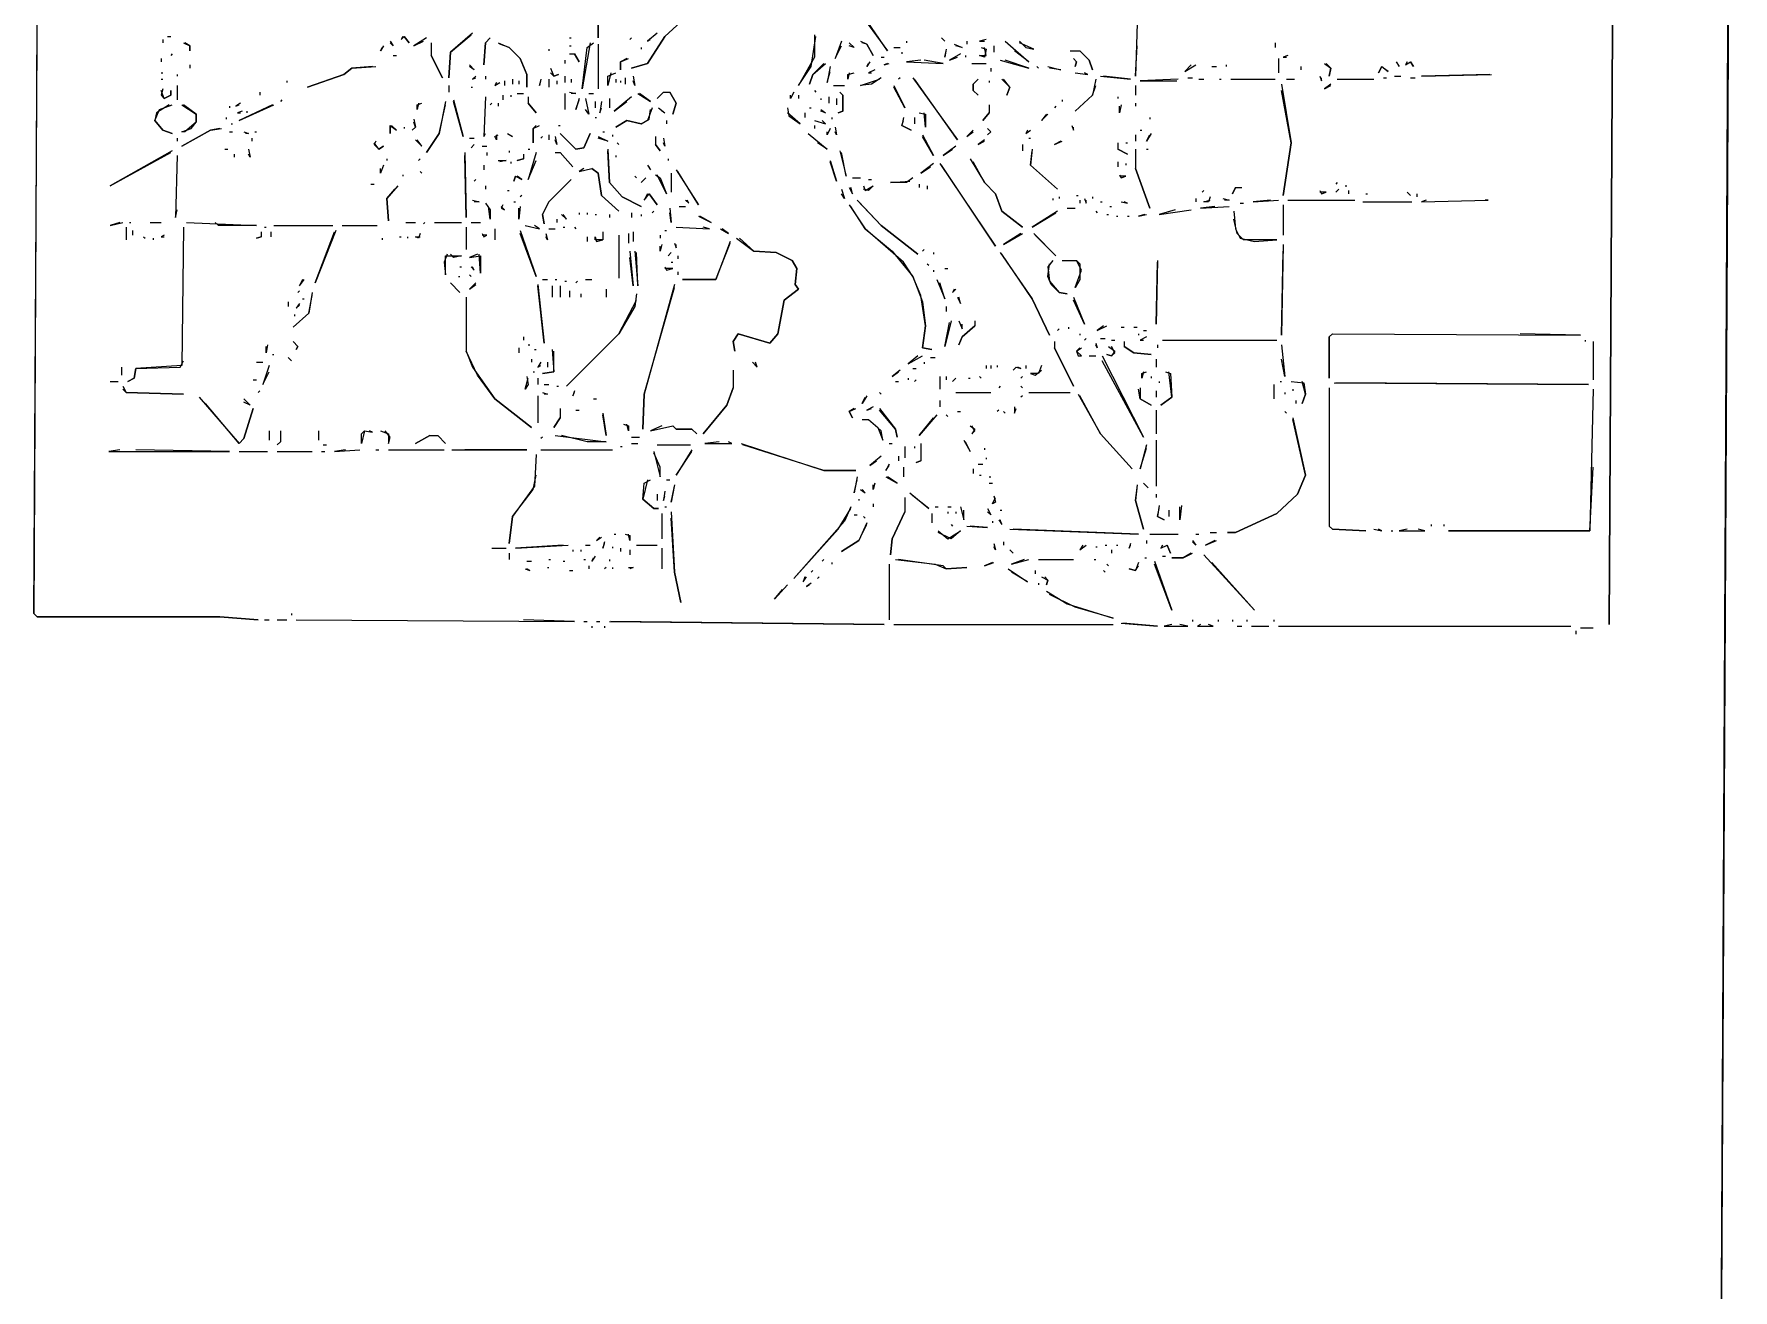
# Model space of a CAD drawing. Extents: x 0 to 16407, y 159 to 1115.
# Drawn here: x 1001.5 to 1268.8, y 645.1 to 842.6 of the extents above; entities that cross this region are included whole.
import ezdxf

# ---------------------------------------------------------------- set-up
doc = ezdxf.new("R2010")
doc.units = 0
doc.layers.add('RASTER_VECTOR_LINEWORK', color=5, linetype='CONTINUOUS')

msp = doc.modelspace()

# ---------------------------------------------------------------- linework, layer by layer
at = {"layer": 'RASTER_VECTOR_LINEWORK'}
for points in [[(1268.75, 1020.75), (1265, 269.25), (1268.75, 978.25)], [(1003, 967.5), (1002.5, 958.25), (1001.5, 751.5), (1002, 751), (1030.75, 751), (1036.75, 750.5), (1030.75, 751), (1002, 751), (1001.5, 751.5), (1002.75, 967.25), (1029.25, 967.5), (1031, 967), (1083.5, 966.5), (1031, 967), (1029.25, 967.5)], [(1144.5, 966.25), (1249.25, 965.75), (1250.5, 965), (1249.25, 749.75), (1250.5, 965), (1249.25, 965.75), (1145.75, 966.25)], [(1092.5, 847.5), (1090.25, 845), (1090.25, 842), (1090.25, 845), (1092.5, 847.25)], [(1110, 849.75), (1107.75, 848.75), (1100.75, 842.25), (1098, 838), (1095.5, 837.25), (1098, 838), (1100.75, 842.25), (1107.75, 848.75), (1109.75, 849.5)], [(1131, 846.5), (1135.75, 840), (1132, 845.5)], [(1022.5, 842.25), (1023, 842.25)], [(1059.5, 842.25), (1059.25, 841.75), (1059.75, 842.25), (1060.5, 841.25), (1059.75, 842.25)], [(1063.25, 842), (1061.25, 840.75), (1062.75, 841.5)], [(1070.5, 842.75), (1067, 839.75), (1066.75, 835.75), (1067, 839.75), (1070.25, 842.5)], [(1073.25, 842), (1072.5, 841.25), (1072.25, 837.75), (1072.5, 841.25)], [(1085.75, 842), (1086, 842)], [(1095.5, 842), (1095.25, 841.75)], [(1099.5, 842.75), (1098, 841.5), (1098.5, 841.75)], [(1124.25, 842.5), (1124.25, 839), (1121.75, 834.5), (1123.75, 837.5), (1124.5, 842.25)], [(1144.25, 842), (1144.75, 841.5)], [(1175, 844.25), (1174.75, 836), (1175, 840.75)], [(1021.75, 841.75), (1021.75, 841.25)], [(1023.25, 839.5), (1023, 839.25)], [(1025, 841.25), (1026, 840.75), (1026, 840), (1026, 840.75), (1025.25, 841.25)], [(1056.5, 840.75), (1056, 840), (1056.25, 840.5)], [(1057.5, 841.5), (1058, 840.75), (1057.5, 841.25)], [(1058, 839.25), (1058.5, 839.25)], [(1064, 841.25), (1064, 839.25), (1065.75, 835.75), (1064, 839.25)], [(1074.5, 841.25), (1076.25, 840.5), (1078, 838.75), (1079, 836.25), (1079, 834.25), (1079, 836.25), (1078, 838.75), (1076.25, 840.5), (1074.75, 841)], [(1082.5, 840.25), (1082.5, 840)], [(1085.75, 840.75), (1086, 840.75)], [(1085.75, 839.5), (1086.5, 839.5), (1087.25, 838.25), (1086.5, 839.5)], [(1089, 841.25), (1087.75, 834), (1088.5, 840.5), (1089.5, 841.25)], [(1090.25, 841), (1090.25, 834)], [(1097, 840.5), (1097, 840.25)], [(1128.5, 841.5), (1127.5, 838.75), (1128.5, 840.75)], [(1129.75, 841.25), (1130.5, 840.5), (1129.75, 840.75)], [(1131.5, 841.5), (1132.5, 841), (1133.5, 839.25), (1132.5, 841), (1131.75, 841.25)], [(1136.75, 840.5), (1137.75, 840.5)], [(1138, 839.75), (1138, 839.5)], [(1138.75, 841.5), (1138.75, 841.25)], [(1145, 840.25), (1144.75, 839), (1145, 840)], [(1147.25, 839.5), (1145.5, 838.5), (1146.75, 839)], [(1146.25, 841), (1147.5, 840.5), (1146.5, 840.75)], [(1148, 839.25), (1148, 839)], [(1148.25, 841.5), (1148.25, 841)], [(1151.25, 841.75), (1150.25, 841.5), (1151, 841.5)], [(1150.5, 840.5), (1151.25, 840.25), (1151, 839), (1150.25, 839.25), (1151.25, 839.25), (1151, 840.5)], [(1152.5, 840.75), (1152.5, 839.75)], [(1154.25, 841.5), (1158, 838.25), (1155.75, 840)], [(1156.5, 841.5), (1157.5, 840.5), (1158.75, 840.25), (1156.5, 841.25)], [(1164.5, 840), (1166, 840), (1167.5, 838.5), (1168, 837), (1167.5, 838.5), (1166, 840)], [(1196.75, 841.25), (1196.75, 840.5)], [(1198.75, 839.25), (1198, 839), (1198.5, 839)], [(1021.5, 838.75), (1021.5, 838.25)], [(1021.5, 836.5), (1021.75, 836.5)], [(1026, 837.75), (1026, 837.25)], [(1054.75, 837.5), (1051.5, 837.25), (1050.25, 836.25), (1044.5, 834.25), (1050.25, 836.25), (1051.5, 837.25), (1055.25, 837.5)], [(1070, 837.75), (1070.75, 837), (1070, 837.5)], [(1082.75, 837.25), (1083.25, 836), (1084, 836.25), (1083.25, 836), (1082.75, 836.5)], [(1085, 838.5), (1085, 838)], [(1092.25, 836.5), (1091.75, 834.5), (1091.75, 836), (1093, 836.5)], [(1094.75, 838.75), (1093.75, 838.25), (1093.75, 837), (1093.75, 838.25), (1095, 838.75)], [(1125.75, 838), (1124, 836.25), (1123.5, 834.75), (1124, 836.25), (1126, 838)], [(1126.75, 837.5), (1126.25, 835), (1126.75, 836.75)], [(1129.75, 836.5), (1129.5, 835.5), (1129.5, 836.25), (1130.5, 836.5)], [(1133, 838.25), (1132.5, 837.5), (1132.75, 838)], [(1133.75, 837), (1132.75, 836.5), (1133.25, 836.5)], [(1134.75, 839), (1135.25, 839)], [(1135.75, 838), (1135.25, 837.75), (1136, 838)], [(1141, 838.5), (1138.75, 838.25), (1144.5, 838), (1141.5, 838.5)], [(1149, 838), (1151.25, 838)], [(1152, 837.25), (1152, 836.75)], [(1153.5, 838.5), (1158, 837.25), (1154.25, 838.5)], [(1159.25, 837.5), (1159.5, 837.25)], [(1161, 837.5), (1163, 837), (1161.25, 837.25)], [(1165, 838.75), (1165.5, 838.25), (1165.25, 837.5), (1165.5, 838.25)], [(1165.25, 836.5), (1167.25, 836.25), (1166.75, 836.5)], [(1183.5, 837.75), (1182.5, 836.75), (1184.25, 837.75)], [(1186.75, 837.5), (1187.5, 837.5)], [(1189, 837.75), (1189, 837.5)], [(1197.25, 838.75), (1197.25, 836.5)], [(1200.75, 837.5), (1200.75, 837)], [(1204.5, 838), (1205.5, 837.25), (1205.25, 836), (1205.5, 837.25), (1204.75, 838)], [(1213.5, 837.5), (1213, 836.5), (1213.5, 837.5), (1214.5, 836.75), (1213.75, 837.25)], [(1215.75, 838.25), (1216.25, 837.5), (1216, 838)], [(1217.5, 838.25), (1217.25, 837.75), (1218, 838.25), (1218.5, 837.5), (1218, 838.25)], [(1021.5, 835.5), (1021.75, 835.5)], [(1021.75, 834), (1021.5, 833), (1022, 832.5), (1023, 833), (1023, 833.75), (1023, 833), (1022, 832.5), (1021.5, 833.75)], [(1024, 836.25), (1024, 836)], [(1024, 834.5), (1024, 832.25)], [(1041.25, 835.25), (1041.25, 835)], [(1066.75, 834.5), (1066.75, 833.5)], [(1070.25, 834.25), (1070.5, 834.25)], [(1071, 836), (1070.5, 835.5), (1071, 835.75)], [(1072.5, 836), (1072.5, 835.5)], [(1074.25, 835), (1074, 834.5), (1074.75, 835)], [(1075.5, 835.25), (1075.5, 834.5)], [(1076.75, 835.5), (1076.75, 834.75)], [(1077.75, 835.25), (1077.75, 834.75)], [(1081.25, 835.5), (1081, 834.5), (1081.25, 835.25)], [(1082.5, 835.5), (1082.5, 834.25)], [(1083.75, 835.25), (1083.75, 834.75)], [(1085, 836), (1085, 835)], [(1086, 835.5), (1086, 835)], [(1093, 835.5), (1093, 835)], [(1093.75, 835.25), (1093.75, 835)], [(1094.5, 835.75), (1094.5, 834.75)], [(1095.75, 836), (1096, 834.5), (1095.75, 835.25)], [(1127.25, 834.5), (1129, 834.5)], [(1134.75, 835.75), (1133.25, 834.75), (1131.5, 834.5), (1134.5, 835.5)], [(1136.75, 834.5), (1138.5, 831), (1136.75, 834.25)], [(1137.75, 835.75), (1137.5, 835.5)], [(1139.75, 835.75), (1146.75, 826), (1140, 835.5)], [(1150, 835.5), (1149.25, 834.75), (1149.25, 833.75), (1150, 833), (1149.25, 833.75), (1149.25, 834.75)], [(1151.75, 835.25), (1151.75, 835)], [(1153.75, 835.5), (1155, 834.25), (1154.5, 833), (1155, 834.25), (1154, 835.5)], [(1168.5, 835.5), (1168, 833), (1165.25, 830.5), (1168, 833), (1168.5, 834.5)], [(1169.25, 836), (1174, 835.5), (1169.75, 836)], [(1174.75, 834.5), (1174.75, 833)], [(1181.5, 835.5), (1175.5, 835.25), (1181.25, 835.25)], [(1183, 835.75), (1183.75, 835.75)], [(1184.75, 835.5), (1185.5, 835.5)], [(1188, 835.5), (1188.25, 835.5)], [(1189.75, 835.5), (1196.75, 835.5)], [(1197.75, 834.75), (1199.25, 825.5), (1198, 817.25), (1199.25, 825.5), (1197.75, 833.75)], [(1198.5, 835.5), (1199.75, 835.5)], [(1203.75, 836), (1204, 835.25), (1204, 835.75)], [(1205.5, 834.75), (1204.5, 834), (1205.5, 834.5)], [(1206.5, 835.5), (1212.25, 835.5)], [(1213.75, 835.75), (1214.25, 835.75)], [(1215.5, 836), (1216.5, 836)], [(1218, 835.75), (1218.75, 835.75)], [(1230.5, 836.25), (1219.75, 836), (1230.75, 836.25)], [(1022.75, 831.5), (1020.75, 830.25), (1020.5, 829), (1021.75, 827.5), (1023.25, 827), (1021.75, 827.5), (1020.5, 829), (1021.25, 830.75), (1023.25, 831.5)], [(1024.75, 831.5), (1027, 830), (1027, 828.75), (1025.25, 827.25), (1024.75, 827.25), (1026.25, 827.75), (1027, 828.75), (1027, 830), (1025, 831.5)], [(1032.25, 831.25), (1032.25, 831)], [(1034, 831.75), (1033.25, 831.25), (1033.75, 831.5)], [(1039, 831.5), (1033.75, 829), (1039.25, 831.5)], [(1037, 833.5), (1037, 833)], [(1040.5, 832.25), (1040.25, 832)], [(1062, 831.75), (1061.75, 830.75), (1061.75, 831.5), (1062.5, 831.75)], [(1066.25, 832), (1065.25, 827), (1063.25, 824), (1065.25, 827), (1066.25, 831.5)], [(1067.5, 832.25), (1069, 826.5), (1067.5, 832)], [(1072.5, 832.75), (1072.25, 826.5), (1072.5, 827)], [(1073.5, 831.75), (1073.25, 831.5)], [(1074.5, 831.75), (1074.5, 831.25)], [(1075.25, 833), (1075.25, 832.25)], [(1076.5, 833), (1076.5, 832.75)], [(1077.5, 833.25), (1078.5, 833.25)], [(1079.25, 832.75), (1079.25, 831.75), (1080.5, 830.25), (1079.25, 831.75)], [(1085, 833.25), (1085, 830.75)], [(1085.75, 833.5), (1086.75, 833.25), (1086, 833.25)], [(1087.25, 832.5), (1086.75, 830.75), (1087.25, 832.25)], [(1088.25, 832.5), (1088.75, 830), (1088.25, 830.75)], [(1088.75, 833.25), (1089.5, 833.25)], [(1089.75, 832), (1089.75, 831)], [(1090.75, 832), (1090.5, 830.25), (1090.75, 831)], [(1092, 832.5), (1092, 831)], [(1095.5, 832.75), (1092.75, 830.5), (1094.75, 832)], [(1096.5, 833.25), (1098.5, 832), (1096.75, 833.25)], [(1100.5, 833.5), (1099.5, 832.5), (1100.5, 833.5), (1101.5, 833.5), (1102.5, 831.75), (1102, 830), (1102.5, 831.75), (1101.5, 833.5)], [(1121, 833.5), (1120.5, 832.5), (1120.5, 833)], [(1121.75, 833), (1121.75, 832.5)], [(1124.25, 833.75), (1124.5, 833.5)], [(1125.25, 832.5), (1125.25, 832.25)], [(1126.5, 832.75), (1126.5, 831.75)], [(1127.75, 832.5), (1127.75, 831.5)], [(1128.25, 833.5), (1128.75, 833), (1128.75, 830.5), (1128, 830.25), (1128.75, 830.5), (1128.75, 833)], [(1151.75, 831.5), (1151.75, 830.25), (1150.75, 829), (1151.75, 830.25)], [(1162.25, 831.25), (1162, 831)], [(1163.25, 832.25), (1163.25, 832)], [(1172, 832.75), (1172, 832.5)], [(1172.5, 831.5), (1172.25, 830.25), (1172.25, 831.25)], [(1174.75, 831.75), (1174.75, 831.25)], [(1031.75, 829.5), (1031.75, 829.25)], [(1032.5, 828.5), (1032.75, 828.5)], [(1034.25, 830.5), (1033.5, 830.25), (1034, 830.25)], [(1035, 830.5), (1035, 830.25)], [(1061.25, 829.25), (1061.5, 828), (1061, 827.5), (1061.5, 828), (1061.25, 828.75)], [(1089.75, 829.5), (1090, 829.5)], [(1098.75, 831), (1098, 829), (1097, 828.5), (1094.75, 829), (1093, 828), (1094.75, 829), (1097, 828.5), (1098.25, 829.25), (1098.5, 830.75)], [(1099.75, 831), (1100.75, 830.25), (1100.25, 830.5)], [(1101, 829), (1101, 828.5)], [(1120, 831), (1120.25, 829.75), (1122, 828.5), (1120, 830.25)], [(1122.75, 830.25), (1122.75, 829.5)], [(1123.5, 831), (1123.75, 831)], [(1124.25, 829), (1126, 828.5), (1125.5, 829)], [(1125.25, 830.75), (1126, 830.25), (1125.25, 830.5)], [(1127, 829.5), (1127, 829.25)], [(1138.25, 829.5), (1138, 828.25), (1139.5, 827.5), (1138, 828.25), (1138.25, 829)], [(1140, 829.5), (1140, 828.5)], [(1140.75, 830.25), (1141.75, 830), (1141.75, 828), (1141.5, 830.25)], [(1160.75, 830), (1160, 829), (1161, 830)], [(1177, 829.5), (1177, 829.25)], [(1024, 826.25), (1024, 825.75)], [(1030.75, 827.75), (1029.25, 827.5), (1024.75, 825), (1029.25, 827.5), (1031, 827.75)], [(1032.25, 827.25), (1032.75, 827.25)], [(1034.5, 827.25), (1035.25, 827), (1034.75, 827)], [(1035.75, 826.25), (1035.75, 825.75)], [(1036.25, 827.25), (1036.5, 827.25)], [(1057.5, 828.25), (1057.5, 827), (1057.5, 828.25), (1058.5, 827.5), (1057.75, 828.25)], [(1059.75, 828), (1059.75, 827.75)], [(1061.5, 826), (1062.5, 825), (1061.75, 826)], [(1070, 826.25), (1070.75, 826.25)], [(1074.25, 826.75), (1074.25, 826), (1074, 826.5), (1074.5, 826.75)], [(1076, 827), (1076.75, 826.5), (1076.25, 826.75)], [(1080.5, 828.25), (1080, 827.75), (1080, 825.5), (1080, 827.75), (1081, 828.25)], [(1081.5, 826.5), (1081.25, 826.25)], [(1082.5, 826.75), (1082.5, 826)], [(1083.5, 826.5), (1083.75, 825.25), (1083.5, 826)], [(1084, 828.25), (1084.25, 828.25)], [(1084.25, 827), (1086.75, 824.5), (1088, 824.75), (1089, 827), (1088, 824.75), (1086.75, 824.5)], [(1090.25, 826.5), (1091.75, 825.75), (1090.25, 826.25)], [(1091, 827.25), (1091.25, 827.25)], [(1092.5, 826.75), (1092.5, 826.5)], [(1099.25, 826.5), (1099.25, 825.25), (1100, 824.25), (1099.25, 825.25)], [(1100.5, 826.25), (1100.75, 825), (1100.5, 825.5)], [(1123.25, 827), (1126.25, 824.5), (1124.75, 825.5)], [(1124.25, 828.25), (1124.25, 827.75)], [(1126.75, 827.75), (1126.25, 826.75), (1126.25, 827.25)], [(1127.5, 828), (1127.75, 826.75), (1127.5, 827.25)], [(1141.25, 826.75), (1143, 823.5), (1141.25, 826.5)], [(1149.25, 827.5), (1148.25, 826.5), (1149.25, 827.25)], [(1151, 826), (1150, 825.25), (1151, 825.75)], [(1151.5, 827.75), (1152, 827.25), (1151.5, 826.75), (1152, 827.25)], [(1157.75, 827.5), (1157.5, 827), (1158.25, 827.5)], [(1158, 826.25), (1158.25, 826.25)], [(1164.75, 828.25), (1165, 827.5), (1165, 828)], [(1174.75, 826.75), (1174.75, 825.75)], [(1175.5, 827.5), (1175.75, 827.5)], [(1177.25, 827), (1176.5, 825.75), (1177, 826.75)], [(1023.25, 824.25), (1013.5, 818.75), (1023, 824)], [(1024, 823.5), (1023.75, 813.75), (1024, 815)], [(1031.5, 824.5), (1032, 824.5)], [(1033, 823.75), (1033, 823.25)], [(1035.25, 824.5), (1035.5, 823.25), (1035.25, 823.75)], [(1055.25, 825.75), (1055, 825.25), (1055.75, 824.5), (1056.5, 825), (1055.75, 824.5), (1055, 825.5)], [(1069.25, 824), (1069.5, 813.75), (1069.25, 823.5)], [(1070.75, 825.25), (1070.25, 824.75)], [(1072, 825), (1072.75, 825)], [(1072.75, 824), (1072.75, 823.5)], [(1076.25, 824.25), (1076.25, 824)], [(1078.5, 823.75), (1078.5, 823), (1077.5, 822.75), (1078.5, 823)], [(1079.25, 824.5), (1079.5, 824.5)], [(1080.5, 824), (1079.25, 819.75), (1080.5, 822.75)], [(1083.5, 824), (1084.25, 824), (1086.25, 821.75), (1084.25, 824)], [(1091.75, 824.5), (1092, 819.25), (1094, 817), (1097, 815.5), (1094, 817), (1092, 819.25), (1091.75, 824.25)], [(1093, 823.5), (1093, 823.25)], [(1093.25, 825.5), (1093.5, 825.25)], [(1128.25, 824.25), (1129.25, 820.25), (1128.5, 824)], [(1146.5, 825), (1144.5, 823.5), (1146, 824.5)], [(1157, 825.25), (1157, 824.25)], [(1158.5, 824.5), (1158.25, 822), (1162.5, 818.25), (1158.25, 822), (1158.5, 824.25)], [(1163, 825.75), (1162, 825.25), (1163.25, 825.75)], [(1172, 825.5), (1172, 824.5), (1173.5, 823.75), (1172, 824.5)], [(1173.25, 825.5), (1173.5, 825.5)], [(1174.75, 824.5), (1174.75, 821.5), (1177, 815.25), (1174.75, 821.5)], [(1176.5, 824.5), (1176.75, 824.5)], [(1056.5, 822), (1056, 820.75), (1056, 821.5)], [(1057, 823), (1057, 822.75)], [(1059.5, 820.5), (1059.5, 820.25)], [(1062.25, 823), (1062, 822.75)], [(1062.25, 821), (1062.5, 820.75)], [(1072.25, 822), (1072.25, 821.25)], [(1074.5, 822.75), (1075.75, 822.75), (1074.75, 822.5)], [(1076.5, 822.5), (1076.5, 822.25)], [(1088, 821.5), (1087.25, 821), (1089.25, 821.5), (1090.25, 820.75), (1090.75, 817.25), (1093.5, 814.75), (1090.75, 817.25), (1090.25, 820.75), (1089.25, 821.5)], [(1098, 822), (1098.5, 821.25), (1098.25, 821.75)], [(1099.25, 820.5), (1100, 820), (1101, 817.5), (1099.5, 820.5)], [(1101.25, 823), (1101.25, 822.75)], [(1101.75, 820.75), (1101.75, 817.75)], [(1102.5, 821.25), (1106, 815.75), (1102.75, 821)], [(1126.75, 822.75), (1127.75, 819.5), (1126.75, 822.5)], [(1143, 822.25), (1141, 820.75), (1142.5, 821.75)], [(1144, 822.25), (1152.75, 809.25), (1144.25, 822)], [(1148.75, 823), (1151, 819.25), (1152.75, 817.5), (1153.75, 814.75), (1157, 812.25), (1153.75, 814.75), (1152.75, 817.5), (1151, 819.25), (1149.25, 822.5)], [(1172, 822.5), (1172, 821.75)], [(1172.25, 820.5), (1172.5, 820), (1173.25, 820.25), (1172.25, 820.25)], [(1173.25, 822.25), (1173.25, 822)], [(1054.5, 819), (1055, 819)], [(1058.75, 818.75), (1057, 816.75), (1057.25, 813.25), (1057, 816.75), (1058.25, 818.25)], [(1071, 819.75), (1070.75, 819.5)], [(1072.5, 818.75), (1072.5, 818.25)], [(1076, 818), (1076.25, 818)], [(1077.25, 820.25), (1077, 819.5), (1077.25, 820.25), (1078.25, 819.75), (1077.5, 820.25)], [(1086, 819.75), (1082.5, 816.25), (1081.5, 814.25), (1081.75, 812.75), (1081.5, 814.25), (1082.5, 816.25), (1085.5, 819.25)], [(1096, 820.25), (1096.25, 820)], [(1097.75, 820), (1097, 819.25)], [(1128.5, 818.25), (1129, 816.75), (1128.5, 817.5)], [(1129.75, 818.5), (1130.25, 817.5), (1130, 818.5)], [(1130.25, 820), (1131.5, 820)], [(1132, 818.75), (1132.25, 818), (1133.5, 818.75), (1132.75, 818), (1132, 818.25)], [(1132.75, 819.75), (1133.25, 819.75)], [(1139.75, 820), (1138.75, 819.25), (1136.25, 819.25), (1139.25, 819.5)], [(1140.75, 819), (1140.75, 818.5)], [(1142, 818.75), (1142, 818.25)], [(1185.5, 818), (1185.25, 817.75)], [(1190.5, 818.5), (1190, 817.5), (1190.5, 818.5), (1191.5, 818.5)], [(1203.75, 818), (1204, 817.5), (1204.75, 817.75), (1203.75, 817.75)], [(1206.5, 819.25), (1206.25, 819)], [(1206.75, 818.25), (1206.25, 817.75)], [(1207.75, 818.75), (1208, 818.75)], [(1208.25, 818), (1208.25, 817.5)], [(1070.5, 816.5), (1071.5, 816.25), (1070.75, 816.25)], [(1072.5, 816), (1073.25, 815), (1073.25, 813.5), (1073, 815.5)], [(1075.25, 815.75), (1075, 815.25), (1075.5, 815), (1075, 815.5)], [(1077, 816.25), (1077.25, 816.25)], [(1078, 815.5), (1077.75, 813.5), (1077.75, 815.25)], [(1078.25, 817.25), (1078, 817)], [(1098, 817.5), (1097.5, 816.5), (1098.25, 817.5), (1099.5, 815.75), (1098.25, 817.5)], [(1101.5, 815.25), (1101.75, 813), (1101.5, 814.5)], [(1103, 815.5), (1104, 815.5)], [(1104, 816.5), (1104.5, 816), (1104.25, 816.5)], [(1129.75, 815.75), (1132.25, 812), (1136.5, 808.5), (1139.75, 804.5), (1141.25, 800.5), (1141.75, 796.75), (1141.25, 793.25), (1142.75, 793), (1141.25, 793.25), (1141.75, 796.75), (1141, 801.5), (1139.75, 804.5), (1138.25, 806.75), (1132.25, 812), (1130, 815.5)], [(1131, 816.5), (1134.75, 812.5), (1140.5, 808), (1134.75, 812.5), (1131.25, 816.25)], [(1161.75, 816.75), (1161.75, 816.5)], [(1162.75, 817), (1162.75, 816.75)], [(1164, 815.25), (1165.25, 815.25)], [(1165.5, 817.25), (1165.75, 817.25)], [(1166, 816.5), (1166, 816)], [(1166.75, 816.75), (1167, 816), (1167, 816.5)], [(1168, 817), (1168, 816.75)], [(1169.25, 816.25), (1169.5, 816.25)], [(1170.75, 815.5), (1171, 815.5)], [(1172.5, 816.25), (1173.5, 816), (1173, 816.25)], [(1184.25, 816.75), (1184.25, 816.25)], [(1187.25, 815.5), (1185, 815.25), (1189.5, 815.5)], [(1186.5, 817), (1186.25, 816.25), (1185.5, 816.25), (1186.5, 816.5)], [(1188.5, 816.75), (1189.5, 816.5), (1188.75, 816.5)], [(1191.25, 816), (1191.75, 816)], [(1196, 816.5), (1193.25, 816.25), (1197.25, 816.5)], [(1198, 815.75), (1198, 811)], [(1198.75, 816.5), (1209.25, 816.5)], [(1210.5, 816.25), (1218.25, 816.25)], [(1211, 817.5), (1211.25, 817.5)], [(1217.5, 817.75), (1218, 817.25)], [(1219, 817.5), (1219, 817)], [(1220.5, 816.5), (1219.75, 816.25), (1230.25, 816.5), (1229.75, 816.5)], [(1015, 813), (1013.5, 812.5), (1015.5, 813)], [(1016.5, 813), (1016.75, 813)], [(1019.75, 813), (1021.5, 813)], [(1025.5, 813), (1036.5, 812.5), (1030.5, 812.5), (1030, 813)], [(1039.25, 812.5), (1048.5, 812.5)], [(1050, 812.5), (1055.5, 812.5)], [(1060, 813), (1061.5, 813)], [(1063, 813), (1062.75, 812.75)], [(1064.5, 813), (1068.75, 813)], [(1070.25, 813), (1071.75, 813)], [(1078.75, 812.5), (1081, 812), (1080.25, 812.5)], [(1083.75, 813.5), (1083.75, 813)], [(1084.5, 814.25), (1085.25, 813.5), (1084.75, 814.25)], [(1087.25, 814.5), (1087.25, 814.25)], [(1088.5, 814.5), (1088.5, 814.25)], [(1089.75, 814.25), (1090, 814.25)], [(1092, 814.25), (1092, 813.75)], [(1095.5, 814.5), (1095.5, 813.75)], [(1097, 814.25), (1097, 814)], [(1099, 814.75), (1098.75, 814.5)], [(1106, 814), (1108, 813), (1106.25, 814)], [(1162.5, 814.75), (1158.5, 812.25), (1162.25, 814.5)], [(1168.5, 814.75), (1168.75, 814.5)], [(1170.25, 814.25), (1170.5, 814.25)], [(1171.75, 814), (1172, 814)], [(1173.5, 814), (1173.75, 814)], [(1176.25, 814.25), (1175.25, 814), (1176.5, 814.25)], [(1181, 815), (1178.5, 814.25), (1183.5, 815)], [(1190.25, 814.75), (1190.5, 812), (1191.25, 810.5), (1193.5, 810), (1197, 810.25), (1191.75, 810.25), (1190.75, 811.25), (1190.25, 813.5)], [(1016, 812.25), (1016, 810.25)], [(1025, 812.25), (1024.75, 790.5), (1017.5, 790), (1017.25, 788.5), (1016.25, 788), (1017.25, 788.5), (1017.5, 790), (1024.5, 790.25), (1025, 791.25)], [(1017, 811.75), (1017, 811)], [(1018.75, 810.75), (1019, 810.5)], [(1020.25, 810.5), (1020.25, 810.25)], [(1022, 811), (1021.5, 810.75), (1022, 810.75)], [(1037.25, 811.5), (1037.25, 810.75), (1036.5, 810.5), (1037.25, 810.75)], [(1037.75, 812.25), (1038, 812.25)], [(1038.75, 811.5), (1038.75, 810.75)], [(1049, 811.75), (1045.75, 803.5), (1048.75, 811.5)], [(1056.25, 810.5), (1056.25, 810.25)], [(1059, 810.75), (1059.25, 810.75)], [(1060.25, 810.75), (1060.25, 810.5)], [(1062.25, 811.25), (1062, 810.5), (1061.5, 810.75), (1062.25, 810.75)], [(1069.5, 812.25), (1069.5, 808.75)], [(1072, 811.25), (1072.25, 810.75), (1072.75, 811), (1072, 811)], [(1074, 812), (1074, 810.25)], [(1078, 811.75), (1080.5, 804.5), (1078, 811.25)], [(1082, 811.25), (1082.25, 810.25), (1082, 810.75)], [(1082.5, 812), (1083.5, 812)], [(1084.75, 812.25), (1085, 812.25)], [(1086.5, 812.25), (1086.75, 812)], [(1088.5, 810.75), (1088.5, 810)], [(1091, 811.5), (1091, 810.25), (1089.75, 810.25), (1089.75, 810.75), (1090, 810), (1091, 810.25)], [(1093.5, 811), (1093.5, 804.25)], [(1095, 811.25), (1095, 809.75)], [(1095.75, 811.5), (1095.75, 810)], [(1100, 811), (1100, 810.5)], [(1100.75, 811.75), (1101, 811.75)], [(1102.5, 812.25), (1107.75, 812), (1106.75, 812.25)], [(1111, 810), (1108.75, 804), (1103.5, 804), (1108.75, 804), (1111, 809.75)], [(1109.5, 812), (1110.75, 811.25), (1109.75, 812)], [(1112, 810.5), (1114.75, 808.5), (1118.25, 808.25), (1120.75, 807), (1121.5, 805.75), (1121.25, 803.25), (1121.75, 802.5), (1119.5, 800.75), (1118.5, 795.5), (1117.25, 794), (1112.25, 795.5), (1111.5, 794.25), (1111.75, 792.75), (1111.5, 794.25), (1112.25, 795.5), (1117.25, 794), (1118.5, 795.5), (1119.5, 800.75), (1121.75, 802.5), (1121.25, 803.25), (1121.5, 805.75), (1120.75, 807), (1118.25, 808.25), (1114.75, 808.5), (1112.5, 810.5)], [(1156.75, 811.25), (1154, 809.5), (1157, 811.25)], [(1158.75, 811.25), (1162.25, 807.75), (1159, 811)], [(1066.5, 808), (1066, 806.75), (1066.25, 804.75), (1066.25, 807.75), (1068.75, 807.75), (1067.5, 807.5), (1067, 808)], [(1071.25, 808), (1070, 807.5), (1071.75, 807.75), (1071.75, 805), (1071.5, 808)], [(1095.25, 808.5), (1095.75, 803), (1095.25, 807.5)], [(1096, 808.5), (1096.5, 803), (1096.25, 808.25)], [(1100.25, 809.5), (1100, 808.5), (1100, 809.25)], [(1101.75, 808.25), (1101.25, 807.75)], [(1102.25, 809.75), (1102.5, 809), (1102.5, 809.5)], [(1102.75, 807.75), (1102.75, 807.25)], [(1141.5, 808.75), (1141.25, 808.5)], [(1143, 808.25), (1143, 808)], [(1153.5, 808.25), (1158.5, 801), (1161.25, 795.25), (1158.5, 801), (1153.75, 808)], [(1198, 809.5), (1197.75, 795.25), (1198, 808.5)], [(1068.25, 804.5), (1068.5, 804.5)], [(1068.5, 806), (1068.75, 806)], [(1070, 804.75), (1070.25, 804.5)], [(1070.25, 806), (1070.75, 805.5), (1070.5, 806)], [(1100.75, 806), (1101, 805.5), (1102, 805.75), (1100.75, 805.75)], [(1101.75, 806.75), (1102, 806.75)], [(1102.75, 805.25), (1102.75, 804.75)], [(1142, 806.5), (1142.25, 806.25)], [(1143, 805.5), (1143, 805.25)], [(1144.75, 805.75), (1145.25, 805.75)], [(1161.75, 807), (1161, 806), (1161.25, 803.75), (1162.75, 802), (1164, 801.75), (1162.75, 802), (1161.5, 803.25), (1161, 804.5), (1161.25, 806.5)], [(1163.25, 807), (1165.5, 807), (1166, 806.5), (1166, 804), (1165.25, 802.75), (1166.25, 805.5), (1165.5, 807)], [(1178.25, 807), (1178, 797), (1178.25, 806.75)], [(1045.25, 802), (1044.75, 798.75), (1042.25, 796.5), (1044.75, 798.75), (1045.25, 801.5)], [(1043.25, 802.25), (1043, 802)], [(1043.75, 804), (1043.25, 803), (1044, 804)], [(1067, 803.5), (1068.5, 802)], [(1071, 803.5), (1070, 802.5), (1071, 803.25)], [(1080.75, 803.25), (1081.75, 794), (1080.75, 803)], [(1081.5, 804), (1082.25, 804)], [(1083, 803), (1083, 801.25)], [(1083.5, 804), (1083.75, 804)], [(1084.25, 803), (1084.25, 801.25)], [(1085, 803.75), (1085.25, 803.75)], [(1096.25, 801.75), (1096, 799.75), (1093.5, 795.5), (1085.25, 787.25), (1093.5, 795.5), (1096.25, 800.75)], [(1085.75, 802.25), (1085.75, 801.25)], [(1087, 803.75), (1086.75, 803.5)], [(1087.5, 801.75), (1087.5, 801.25)], [(1088.25, 804), (1089.25, 804)], [(1091.5, 802.5), (1091.5, 801.25)], [(1102.25, 803.25), (1097.5, 786), (1097.25, 780.5), (1097.5, 786), (1102.25, 802.75)], [(1143.5, 804), (1144.75, 801), (1144, 803.5)], [(1146.25, 802.5), (1146, 802), (1146.5, 802.5)], [(1041.5, 800.5), (1041.5, 799.75)], [(1043.25, 800.25), (1042.75, 799.5), (1043.25, 800)], [(1043.75, 801), (1044, 801)], [(1069.5, 801.25), (1069.5, 792.75), (1070.5, 790.25), (1074, 785.25), (1079.75, 780.75), (1074, 785.25), (1071.25, 789), (1069.5, 792.75)], [(1145, 799.75), (1145, 799)], [(1146.75, 801.25), (1147.25, 800.25), (1147, 801.25)], [(1165, 801.25), (1166.75, 797), (1165, 800.75)], [(1042.5, 798.5), (1042.5, 798.25)], [(1145.75, 797.5), (1144.75, 793.5), (1145.5, 797.25)], [(1149.5, 797.5), (1149.5, 796.75), (1147.5, 795), (1147, 793.75), (1147.5, 795), (1149.5, 796.75)], [(1147, 797.5), (1147.5, 796.25), (1147.5, 797)], [(1164.25, 796.5), (1164.25, 796.25)], [(1169.75, 796.75), (1168.75, 796), (1170.25, 796.75)], [(1172.5, 796.5), (1173, 796.5)], [(1174.5, 796.5), (1175, 796.5)], [(1038.25, 793.75), (1038, 792.5), (1038, 793.5)], [(1042.25, 794.25), (1043, 793.5), (1042.75, 793), (1043, 793.5)], [(1078.5, 795), (1078.5, 794.5)], [(1079.25, 793.75), (1079.5, 793.75)], [(1162, 794.25), (1162, 793.25), (1165, 787.25), (1162, 793.25)], [(1162.75, 796.25), (1162.5, 796)], [(1166, 795.5), (1166, 795.25)], [(1167, 794.75), (1166.75, 794.5)], [(1168.5, 794), (1168.75, 793.25), (1168.5, 793.75)], [(1169.25, 794.75), (1170, 794.75)], [(1171, 794.5), (1171.5, 794.5)], [(1173, 794.25), (1173, 793.5), (1174.5, 792.5), (1177.25, 792.25), (1174.5, 792.5), (1173, 793.5)], [(1175.25, 795.5), (1175.25, 795.25)], [(1176.5, 795), (1175.5, 794.5), (1176, 794.5)], [(1176, 796), (1176.5, 796)], [(1178.25, 793.75), (1178.25, 793.25)], [(1179, 794.5), (1197, 794.5)], [(1197.75, 793.75), (1198.25, 788.75), (1197.75, 791.5)], [(1205.75, 795.5), (1205.25, 795), (1205.25, 788.5), (1205.25, 795), (1205.75, 795.5), (1244.75, 795.25), (1235.25, 795.5)], [(1245.5, 794.5), (1245.5, 794.25)], [(1246.75, 794.25), (1246.75, 788.25)], [(1039, 792.25), (1039.25, 792.25)], [(1041.5, 791.75), (1042, 791.25)], [(1077.75, 793.25), (1077.75, 792.5)], [(1079.75, 791.5), (1079.75, 791)], [(1080.25, 793), (1080.5, 793)], [(1083, 793), (1083.25, 789.5), (1081.5, 789.25), (1083.25, 789.5), (1083.25, 792.75)], [(1140.5, 792), (1139, 790.75), (1141.25, 792)], [(1142.5, 791.75), (1143.25, 791.75)], [(1166, 793.25), (1165.5, 792.75), (1165.75, 792), (1166.25, 792), (1165.5, 792.75), (1166.25, 793.25)], [(1167.5, 792), (1168.5, 792)], [(1169.5, 792), (1176, 779.25), (1169.5, 791.25)], [(1170.5, 793.5), (1171.5, 792.75), (1171, 792), (1170.25, 792.25), (1171, 792), (1171.5, 792.5), (1171, 793.5)], [(1178, 791.5), (1178, 790.25)], [(1015.25, 790.25), (1015.25, 789)], [(1036.5, 791), (1037.5, 791)], [(1038.5, 790.5), (1037.5, 787.5), (1038.5, 789.5)], [(1079, 788.75), (1079.25, 787.5), (1078.75, 786.75), (1079.25, 788.5)], [(1080, 789.5), (1080.25, 789.5)], [(1081.25, 791), (1080.75, 790.25), (1081.25, 790.5)], [(1080.75, 788.5), (1080.75, 787.5)], [(1082.25, 791), (1082.25, 790.25)], [(1111.5, 789.75), (1111.5, 787), (1110.5, 784.25), (1106.75, 779.75), (1110.5, 784.25), (1111.5, 787)], [(1114.5, 791), (1115.25, 790.25), (1115, 791)], [(1137.75, 789.75), (1136.5, 788.75), (1137.5, 789.5)], [(1139, 788.5), (1139, 788.25)], [(1139.75, 790), (1140.25, 790)], [(1141.5, 791), (1141.5, 790.75)], [(1144, 788.75), (1144, 786.75)], [(1145, 788.75), (1145, 788.25)], [(1146.5, 788.5), (1146, 788)], [(1148.5, 788.5), (1148.75, 788.5)], [(1150.25, 788.75), (1150.5, 788.5)], [(1151.25, 790.5), (1151.25, 790)], [(1152, 790.5), (1152, 790)], [(1153, 790.5), (1153, 790.25)], [(1156, 790.25), (1155.5, 789.75), (1156, 790.25), (1156.75, 790), (1156.25, 790.25)], [(1157, 788.75), (1156.75, 788.5)], [(1157.5, 790.5), (1157.5, 790)], [(1160, 790.5), (1159.5, 789.25), (1158.25, 789.25), (1159, 789), (1160, 789.75)], [(1176, 789.5), (1175.75, 788.5), (1175.75, 789.25), (1176.5, 789.5)], [(1177.25, 788.75), (1177.25, 788.5)], [(1179.5, 789.5), (1180.25, 789.25), (1180.5, 785.5), (1178.75, 784.25), (1180.5, 785.5), (1180, 789.5)], [(1013.5, 788), (1014.75, 788)], [(1015.5, 787.25), (1016, 786.25), (1025, 786), (1016, 786.25), (1015.5, 786.75)], [(1036, 788.25), (1036.5, 788.25)], [(1037, 786.5), (1036.75, 786.25)], [(1080.75, 785.75), (1080.75, 781.5)], [(1081.5, 786.25), (1082.25, 786), (1081.75, 786)], [(1081.75, 787.5), (1082.5, 787.5)], [(1083.75, 787.25), (1084, 787.25)], [(1086.5, 786.5), (1086.25, 785.75), (1086.5, 786.25)], [(1132.5, 785.75), (1131.75, 784.5), (1132.25, 785.5)], [(1134.5, 786.25), (1134.75, 786)], [(1137, 788), (1137.5, 788)], [(1140.25, 788.25), (1140, 788)], [(1146.5, 786.25), (1152, 786.25)], [(1153.5, 787.25), (1153.25, 787)], [(1156.75, 787.25), (1157, 787)], [(1157, 785.75), (1156.75, 785.5)], [(1158, 786.25), (1164.5, 786.25)], [(1165.75, 786), (1169.25, 779.75), (1174.25, 774.25), (1169.25, 779.75), (1166, 785.75)], [(1175.5, 787), (1175.5, 785.25), (1177.25, 784.25), (1175.5, 785.25), (1175.25, 786.75)], [(1178, 786.5), (1178, 785.5)], [(1178.5, 788), (1178.5, 787.75)], [(1196.5, 787.5), (1196.5, 785.25)], [(1197.5, 788), (1197.75, 788)], [(1198.25, 786.25), (1198.25, 786)], [(1199.25, 788), (1201.25, 787.75), (1201.5, 786), (1201, 784.5), (1201.5, 786), (1201, 788)], [(1199.5, 786.75), (1199.5, 786.5)], [(1205.25, 787), (1205.25, 765.25), (1205.75, 764.75), (1211, 764.5), (1205.75, 764.75), (1205.25, 765.25)], [(1206, 787.75), (1246, 787.5), (1206.25, 787.75)], [(1246.75, 786.75), (1246.25, 764.5), (1224, 764.5), (1246.25, 764.5), (1246.75, 774.5)], [(1027.5, 785.5), (1033.75, 778.25), (1034.5, 779), (1036, 783.75), (1034.5, 779), (1033.75, 778.25), (1028.5, 784.5)], [(1034.5, 785.25), (1035.5, 784.25), (1034.5, 784.75)], [(1084.25, 783.75), (1084.25, 782.25), (1083.25, 780.75), (1084.25, 782.25)], [(1086.75, 783.5), (1087.25, 783.5)], [(1089.5, 785.25), (1090, 785.25)], [(1130.5, 783.75), (1129.75, 783.25), (1130.25, 782.25), (1129.75, 783.25), (1130.75, 783.75)], [(1133.5, 784), (1132.5, 783.5), (1133.25, 783.75)], [(1134.5, 783.75), (1137, 780.5), (1137.25, 779.25), (1137, 780.5), (1134.5, 783.5)], [(1144, 785), (1144, 784)], [(1146.75, 783.25), (1147.25, 783.25)], [(1153.25, 783.5), (1153, 783.25)], [(1154, 783.25), (1154.25, 783)], [(1155.75, 784), (1155.75, 783), (1156, 783.75)], [(1178, 783.5), (1178, 779.75)], [(1198.25, 783.25), (1198.5, 783)], [(1200, 785), (1200, 784.5)], [(1091, 783), (1091.5, 779.5), (1091, 782.75)], [(1094.25, 781.25), (1095, 781), (1095, 780.25), (1094.75, 781.25)], [(1100.25, 781), (1098.5, 780.25), (1102, 781), (1102.5, 780.5), (1105, 780.5), (1105.75, 779.75), (1105, 780.5), (1102.5, 780.5), (1102, 781)], [(1131.75, 782), (1132.75, 782), (1134.25, 780.75), (1135, 778.75), (1134.75, 780.25), (1132.75, 782)], [(1143.5, 782.75), (1140.75, 779.5), (1143, 782.25)], [(1145, 782.75), (1145.25, 782.5)], [(1148.75, 781), (1149.5, 780.5), (1149, 779.75), (1149.5, 780.25), (1149, 781)], [(1199.5, 782.25), (1201.5, 773.25), (1200.25, 770.25), (1197, 767.25), (1190.5, 764.25), (1189.25, 764.25), (1190.5, 764.25), (1197, 767.25), (1200.25, 770.25), (1201.5, 773.25), (1199.5, 782)], [(1038.5, 780.25), (1038.5, 778.75)], [(1040.25, 780.25), (1040.25, 778.5), (1039.75, 778), (1040.25, 778.5)], [(1046.25, 780.25), (1046.25, 778.75)], [(1047, 778), (1047.5, 778)], [(1053.5, 780.25), (1053, 778.25), (1053, 779.75), (1053.5, 780.25), (1054.75, 780), (1054.25, 780.25)], [(1056, 780.25), (1057.25, 779.75), (1057.25, 778.25), (1057.5, 779.25), (1056.75, 780.25)], [(1063.75, 779.5), (1061.5, 778.25), (1063.75, 779.5), (1065, 779.5), (1066.25, 778.25), (1065, 779.5)], [(1081.5, 779.25), (1081.25, 779)], [(1083.5, 779.5), (1091.5, 778.5), (1088.5, 778.5), (1084.5, 779.5)], [(1093.75, 777.75), (1094, 777.75)], [(1095.5, 779.25), (1096.75, 779.25)], [(1095.5, 778.25), (1096.5, 778.25)], [(1099.5, 778), (1104.75, 778)], [(1109.25, 778.5), (1107, 778.25), (1111.25, 778.25), (1110.75, 778.5)], [(1112.75, 778.25), (1125.75, 774), (1130.75, 774), (1125.75, 774), (1113, 778)], [(1136, 778.25), (1136.5, 778.25)], [(1138.5, 777.75), (1138.5, 776)], [(1140, 777.75), (1140, 777.5)], [(1141, 778.25), (1141, 775.5), (1140.25, 775.25), (1141, 775.5)], [(1147.75, 778.75), (1148.75, 777), (1148, 778.5)], [(1176.5, 778), (1175.5, 774.25), (1176.5, 777.5)], [(1178, 778.75), (1178, 771.5)], [(1015, 777.25), (1013.25, 777), (1032.25, 777), (1017.5, 777.25)], [(1033.75, 777), (1038.25, 777)], [(1039.75, 777), (1045.25, 777)], [(1046.75, 777), (1047.25, 777)], [(1050.5, 777.25), (1048.75, 777), (1052.75, 777.25)], [(1055.25, 777.25), (1055.75, 777.25)], [(1057.25, 777.25), (1066, 777.25)], [(1067.25, 777.25), (1079, 777.25), (1069.25, 777.25)], [(1080.5, 776.5), (1080.25, 771.5), (1076.75, 766.75), (1076.25, 762.5), (1076.75, 766.75), (1080, 771), (1080.5, 773.25)], [(1081.25, 777.25), (1092.5, 777.25)], [(1099, 777), (1100, 773), (1100, 774.5), (1099, 776.75)], [(1105, 777.25), (1102.5, 773.25), (1105, 777)], [(1134.75, 776.25), (1133, 774.75), (1134, 775.5)], [(1137.5, 776.25), (1137.5, 775.5)], [(1151, 777.5), (1151, 777.25)], [(1151.25, 776), (1151.25, 775.75)], [(1098, 772.5), (1097.25, 769.5), (1099, 768), (1099.75, 768), (1099, 768), (1097.25, 769.5), (1097.5, 772), (1098.5, 772.5)], [(1101, 772.5), (1101.5, 772.5)], [(1131, 773), (1130.5, 770.5), (1131, 772.5)], [(1136, 775), (1135.5, 774), (1136, 774.75)], [(1135.5, 773), (1137.25, 772), (1135.75, 773)], [(1138.25, 774.5), (1138.25, 773)], [(1149.25, 774.25), (1149.25, 773.5)], [(1150, 775), (1150.75, 775)], [(1150.25, 773.25), (1150.5, 773.25)], [(1151.75, 773), (1152, 773)], [(1099.5, 770.25), (1099.5, 769.25)], [(1100.75, 770.75), (1100.5, 769.25), (1100.75, 770)], [(1102.25, 771.75), (1101.75, 769), (1102.25, 771.5)], [(1131.5, 771), (1132.25, 770.5), (1131.75, 771)], [(1133.75, 772), (1133.5, 771), (1133.5, 771.75)], [(1138.5, 769.75), (1138.5, 767.5), (1136.5, 763.25), (1136.25, 760.75), (1136.5, 763.25), (1138.5, 767.5)], [(1139.25, 770.5), (1142.25, 768), (1139.75, 770)], [(1151.75, 772), (1152.25, 772)], [(1152.5, 770), (1152.75, 769), (1152.25, 768.75), (1152.75, 769.75)], [(1175, 771.75), (1174.75, 769.25), (1176, 764.75), (1174.75, 769.25), (1175, 771.25)], [(1176, 772), (1176.75, 771.25)], [(1178, 770.25), (1178, 769.75)], [(1100.25, 767.25), (1100.25, 763.25)], [(1100.75, 768.25), (1101, 768.25)], [(1101.75, 767.5), (1102.25, 758), (1103.25, 753.25), (1102.25, 758), (1101.75, 766.5)], [(1130, 768.25), (1129, 766), (1121, 757), (1128, 764.75), (1130, 768)], [(1131.25, 769.5), (1131.25, 769.25)], [(1133.5, 768.75), (1133.5, 768.25)], [(1142.75, 767.25), (1142.75, 765.75)], [(1143.25, 768.25), (1143.75, 768.25)], [(1145.25, 768.25), (1145.75, 768.25)], [(1145.25, 767.5), (1145.25, 767.25)], [(1146.5, 767.5), (1146.5, 767.25)], [(1147.25, 768.25), (1147.75, 766.25), (1147.75, 767.75)], [(1151.5, 768), (1152, 767), (1151.5, 767.5)], [(1153.5, 767.75), (1153.75, 767.75)], [(1178.5, 768.5), (1178.25, 766.75), (1179.25, 766.25), (1178.25, 766.75), (1178.5, 768)], [(1180, 767.75), (1180, 766.75)], [(1182, 768.5), (1181.75, 766.25), (1181.75, 768.25)], [(1132.5, 765.75), (1131.25, 763), (1128.5, 761.25), (1131.25, 763), (1132.5, 765.5)], [(1130.5, 767), (1131, 767)], [(1132, 766.75), (1132.25, 766.5)], [(1143.75, 764.5), (1145.25, 763.25), (1147.25, 764.5), (1145.75, 763.25), (1143.75, 764.25)], [(1145.75, 765.5), (1146, 765.25)], [(1148.25, 765.25), (1151.5, 765), (1148.75, 765.25)], [(1152.25, 766), (1152.25, 765.75)], [(1153.25, 766.25), (1153.75, 765.5), (1153.5, 766.25)], [(1155, 764.75), (1175.25, 764), (1155.5, 764.75)], [(1212.25, 764.75), (1213.5, 764.5), (1213, 764.75)], [(1215, 764.5), (1215.25, 764.5)], [(1217.5, 764.75), (1216.25, 764.5), (1220.25, 764.5), (1219.25, 764.75)], [(1221.25, 765.5), (1221.25, 765.25)], [(1223.25, 765.5), (1223.25, 765.25)], [(1073.5, 761.75), (1075.75, 761.75)], [(1084.75, 762.25), (1077.25, 761.75), (1085.5, 762.25)], [(1088.25, 762.25), (1089, 762.25)], [(1090.5, 763.5), (1090, 763), (1090.75, 763.5)], [(1091.25, 762.75), (1091, 761.75), (1091.25, 762.5)], [(1092.5, 762), (1092.5, 761.75)], [(1092.75, 764), (1093, 764)], [(1093.75, 761.75), (1093.75, 761.25)], [(1094.5, 764), (1095.25, 763.75), (1095.25, 763), (1095, 764)], [(1096.25, 762.25), (1099.5, 762.25)], [(1100.25, 761.75), (1100.25, 758.5)], [(1152.5, 762.5), (1152.75, 761.5), (1152.5, 762)], [(1154, 762.75), (1154, 762.25)], [(1166.5, 762.25), (1166, 761.5), (1167, 762.25)], [(1168.5, 762), (1168.75, 762)], [(1170, 762.25), (1170.25, 762.25)], [(1171.75, 762.25), (1172, 762.25)], [(1174, 762.5), (1173.75, 761.75), (1174, 762.25)], [(1176.5, 763), (1176.5, 762.5)], [(1177, 764), (1181.5, 764)], [(1179, 762.25), (1178.75, 761.75), (1179.75, 762.25), (1180.25, 761), (1179.75, 762.25)], [(1183.75, 763), (1184.25, 762.25), (1183.75, 762.75)], [(1184.25, 764), (1184.75, 764)], [(1187.25, 763), (1185.75, 762.25), (1187.5, 763)], [(1186.5, 764.25), (1187.5, 764.25)], [(1076.25, 761), (1076.25, 760)], [(1079, 759.75), (1079.75, 759.75)], [(1082.5, 760), (1082.75, 760)], [(1084.75, 759.75), (1085, 759.75)], [(1086.25, 761.5), (1086.25, 761.25)], [(1087.5, 761.5), (1087.5, 761.25)], [(1088, 760), (1088.25, 760)], [(1088.75, 759), (1088.75, 758.5)], [(1089.75, 760.5), (1089.25, 759.75), (1089.5, 760.25)], [(1092, 760), (1092, 759.75)], [(1095.25, 761.5), (1095.25, 760.75)], [(1125.75, 760), (1125.5, 759.75)], [(1127, 759.5), (1127, 759.25)], [(1136, 759.25), (1136, 750.5)], [(1137, 760), (1143.25, 759.25), (1145, 758.5), (1148.25, 758.75), (1145, 758.5), (1144.5, 759), (1137.5, 760)], [(1152.25, 759.5), (1151, 759), (1152.5, 759.5)], [(1155, 761.5), (1155.5, 761)], [(1157.25, 760), (1155.25, 759.25), (1158, 760)], [(1159.5, 760), (1165, 760)], [(1168.25, 760), (1168.5, 760)], [(1170.25, 759.25), (1170.5, 759)], [(1171, 761.5), (1171, 761)], [(1175.25, 759.5), (1174.75, 758.25), (1173.75, 758.5), (1174.75, 758.25), (1175.25, 759)], [(1176.25, 760.25), (1176.5, 760.25)], [(1177.75, 759.75), (1180.5, 752), (1177.75, 759.25)], [(1179, 760.5), (1179.5, 760.5)], [(1183.5, 761), (1182.25, 760.25), (1180.5, 760.25), (1182.25, 760.25), (1183.75, 761)], [(1185.5, 760.75), (1193.5, 752), (1186.75, 759.5)], [(1078.75, 758.5), (1079.5, 758.25), (1079, 758.5)], [(1082.25, 758.75), (1082.5, 758.75)], [(1085.75, 758.25), (1086.25, 758.25)], [(1091.5, 758.75), (1091.25, 758.5)], [(1092.5, 758.75), (1092.5, 758.5)], [(1095, 758.75), (1095.75, 758.75), (1095.25, 758.5)], [(1122.75, 757.25), (1122.5, 756.5), (1123, 757.25)], [(1124, 758.25), (1123.75, 758)], [(1125, 757.25), (1124.75, 757)], [(1154.75, 758.5), (1157.75, 756.5), (1155.25, 758)], [(1159, 758.25), (1159, 757.75)], [(1160, 757.25), (1161, 756.75), (1160.75, 756), (1161, 756.75), (1160.5, 757.25)], [(1169.75, 758.25), (1170, 758)], [(1120, 756), (1118, 753.75), (1119.25, 755.25)], [(1123.75, 756.25), (1123, 755.75), (1123.5, 756)], [(1159.5, 756.25), (1159.5, 756)], [(1160.75, 755), (1164, 753), (1171.25, 750.75), (1165.25, 752.5), (1161.25, 754.5)], [(1042, 751.5), (1042, 751.25)], [(1037.75, 750.5), (1038.5, 750.5)], [(1039.75, 750.5), (1041.25, 750.5)], [(1042.75, 750.5), (1086.5, 750.25), (1078.5, 750.5)], [(1088, 750.25), (1088.5, 750.25)], [(1089.25, 749.5), (1089.25, 749.25)], [(1090, 750.25), (1090.5, 750.25)], [(1091.25, 749.5), (1091.25, 749.25)], [(1092, 750.25), (1135.25, 749.75), (1092.25, 750.25)], [(1136.75, 749.75), (1171.25, 749.75)], [(1172.5, 750), (1178.25, 749.5), (1172.75, 750)], [(1180.5, 749.75), (1179.25, 749.5), (1183, 749.5), (1181.75, 749.75)], [(1183.75, 750.5), (1183.75, 750.25)], [(1185, 749.75), (1184.5, 749.5), (1187, 749.5), (1186.25, 749.75)], [(1187.75, 750.5), (1187.75, 750.25)], [(1190, 750.5), (1190, 750.25)], [(1190.75, 749.5), (1191.5, 749.5)], [(1192.25, 750.5), (1192.25, 750.25)], [(1193, 749.5), (1195.75, 749.5)], [(1196.5, 750.5), (1196.5, 750.25)], [(1197.25, 749.5), (1243.25, 749.5)], [(1244, 748.75), (1244, 748.25)], [(1244.75, 749.25), (1246.75, 749.25)]]:
    msp.add_lwpolyline(points, dxfattribs=at)

doc.saveas('drawing.dxf')
